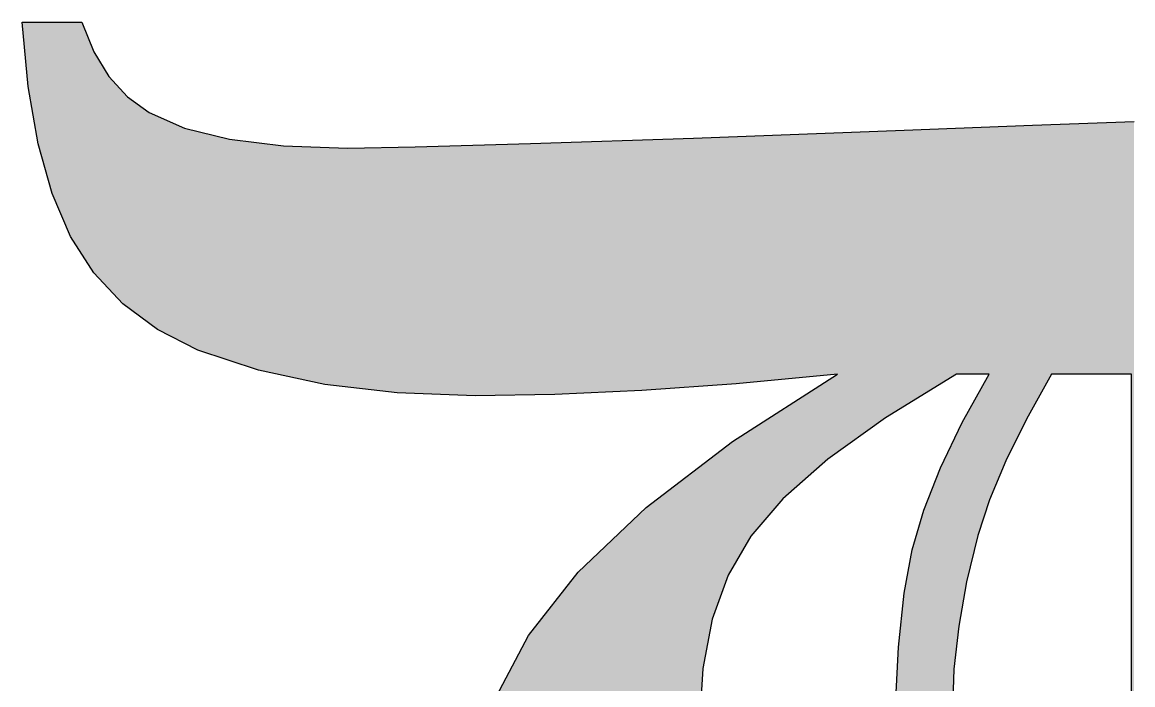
# Model space of a CAD drawing. Extents: x 71.7 to 141.5, y 142.1 to 180.9.
# Drawn here: x 71.73 to 80.27, y 175.5 to 180.59 of the extents above; entities that cross this region are included whole.
import ezdxf

# ---------------------------------------------------------------- set-up
doc = ezdxf.new("R2010")
doc.units = 0
doc.layers.add('SVG8', color=7, linetype='CONTINUOUS')

# ---------------------------------------------------------------- blocks, each defined once
blk = doc.blocks.new('*U2')
at = {"layer": 'SVG8', "color": 7}
for points in [[(71.7795, 180.0995), (71.7344, 180.5942), (71.7795, 180.5942)], [(71.7795, 180.0995), (71.7795, 180.5942), (71.8137, 179.9043)], [(71.8137, 179.9043), (71.7795, 180.5942), (71.8137, 180.5942)], [(71.8137, 179.9043), (71.8137, 180.5942), (71.8491, 179.7022)], [(71.8491, 179.7022), (71.8137, 180.5942), (71.8491, 180.5942)], [(71.8491, 179.7022), (71.8491, 180.5942), (71.8564, 179.6603)], [(71.8564, 179.6603), (71.8491, 180.5942), (71.8564, 180.5942)], [(71.8564, 179.6603), (71.8564, 180.5942), (71.8931, 179.5312)], [(71.8931, 179.5312), (71.8564, 180.5942), (71.8931, 180.5942)], [(71.8931, 179.5312), (71.8931, 180.5942), (71.9102, 179.4709)], [(71.9102, 179.4709), (71.8931, 180.5942), (71.9102, 180.5942)], [(71.9102, 179.4709), (71.9102, 180.5942), (71.9145, 179.4555)], [(71.9145, 179.4555), (71.9102, 180.5942), (71.9145, 180.5942)], [(71.9145, 179.4555), (71.9145, 180.5942), (71.9639, 179.2816)], [(71.9639, 179.2816), (71.9145, 180.5942), (71.9639, 180.5942)], [(71.9639, 179.2816), (71.9639, 180.5942), (71.9652, 179.2768)], [(71.9652, 179.2768), (71.9639, 180.5942), (71.9652, 180.5942)], [(71.9652, 179.2768), (71.9652, 180.5942), (71.9724, 179.26)], [(71.9724, 179.26), (71.9652, 180.5942), (71.9724, 180.5942)], [(71.9724, 179.26), (71.9724, 180.5942), (71.9822, 179.2373)], [(71.9822, 179.2373), (71.9724, 180.5942), (71.9822, 180.5942)], [(71.9822, 179.2373), (71.9822, 180.5942), (72.0518, 179.0751)], [(72.0518, 179.0751), (71.9822, 180.5942), (72.0518, 180.5942)], [(72.0518, 179.0751), (72.0518, 180.5942), (72.0542, 179.0694)], [(72.0542, 179.0694), (72.0518, 180.5942), (72.0542, 180.5942)], [(72.0542, 179.0694), (72.0542, 180.5942), (72.0786, 179.0125)], [(72.0786, 179.0125), (72.0542, 180.5942), (72.0786, 180.5942)], [(72.0786, 179.0125), (72.0786, 180.5942), (72.106, 178.9487)], [(72.106, 178.9487), (72.0786, 180.5942), (72.106, 180.5942)], [(72.106, 178.9487), (72.106, 180.5942), (72.1224, 178.923)], [(72.1224, 178.923), (72.106, 180.5942), (72.1224, 180.5942)], [(72.1224, 178.923), (72.1224, 180.5942), (72.1262, 178.9169)], [(72.1262, 178.9169), (72.1224, 180.5942), (72.1262, 180.5942)], [(72.1262, 178.9169), (72.1262, 180.5942), (72.1934, 178.8116)], [(72.1934, 178.8116), (72.1262, 180.5942), (72.1934, 180.5942)], [(72.1934, 178.8116), (72.1934, 180.5942), (72.1982, 178.8039)], [(72.1982, 178.8039), (72.1934, 180.5942), (72.1982, 180.5821)], [(72.1982, 178.8039), (72.1982, 180.5821), (72.2328, 178.7498)], [(72.2328, 178.7498), (72.1982, 180.5821), (72.2328, 180.4961)], [(72.2328, 178.7498), (72.2328, 180.4961), (72.2843, 178.6689)], [(72.2843, 178.6689), (72.2328, 180.4961), (72.2843, 180.3677)], [(72.2843, 178.6689), (72.2843, 180.3677), (72.2843, 178.6689)], [(72.2843, 178.6689), (72.2843, 180.3677), (72.2843, 180.3676)], [(72.2843, 178.6689), (72.2843, 180.3676), (72.3578, 178.5899)], [(72.3578, 178.5899), (72.2843, 180.3676), (72.3578, 180.2473)], [(72.3578, 178.5899), (72.3578, 180.2473), (72.3942, 178.5508)], [(72.3942, 178.5508), (72.3578, 180.2473), (72.3942, 180.1877)], [(72.3942, 178.5508), (72.3942, 180.1877), (72.4009, 178.5436)], [(72.4009, 178.5436), (72.3942, 180.1877), (72.4009, 180.1767)], [(72.4009, 178.5436), (72.4009, 180.1767), (72.4668, 178.4727)], [(72.4668, 178.4727), (72.4009, 180.1767), (72.4668, 180.1046)], [(72.4668, 178.4727), (72.4668, 180.1046), (72.5067, 178.4299)], [(72.5067, 178.4299), (72.4668, 180.1046), (72.5067, 180.061)], [(72.5067, 178.4299), (72.5067, 180.061), (72.536, 178.4081)], [(72.536, 178.4081), (72.5067, 180.061), (72.536, 180.0289)], [(72.536, 178.4081), (72.536, 180.0289), (72.5388, 178.406)], [(72.5388, 178.406), (72.536, 180.0289), (72.5388, 180.0258)], [(72.5388, 178.406), (72.5388, 180.0258), (72.5431, 178.4027)], [(72.5431, 178.4027), (72.5388, 180.0258), (72.5431, 180.0211)], [(72.5431, 178.4027), (72.5431, 180.0211), (72.6108, 178.3524)], [(72.6108, 178.3524), (72.5431, 180.0211), (72.6108, 179.9726)], [(72.6108, 178.3524), (72.6108, 179.9726), (72.6206, 178.3451)], [(72.6206, 178.3451), (72.6108, 179.9726), (72.6206, 179.9656)], [(72.6206, 178.3451), (72.6206, 179.9656), (72.6409, 178.33)], [(72.6409, 178.33), (72.6206, 179.9656), (72.6409, 179.951)], [(72.6409, 178.33), (72.6409, 179.951), (72.6582, 178.3172)], [(72.6582, 178.3172), (72.6409, 179.951), (72.6582, 179.9387)], [(72.6582, 178.3172), (72.6582, 179.9387), (72.6829, 178.2989)], [(72.6829, 178.2989), (72.6582, 179.9387), (72.6829, 179.921)], [(72.6829, 178.2989), (72.6829, 179.921), (72.7109, 178.278)], [(72.7109, 178.278), (72.6829, 179.921), (72.7109, 179.9009)], [(72.7109, 178.278), (72.7109, 179.9009), (72.7549, 178.2453)], [(72.7549, 178.2453), (72.7109, 179.9009), (72.7549, 179.8815)], [(72.7549, 178.2453), (72.7549, 179.8815), (72.773, 178.2318)], [(72.773, 178.2318), (72.7549, 179.8815), (72.773, 179.8735)], [(72.773, 178.2318), (72.773, 179.8735), (72.7734, 178.2316)], [(72.7734, 178.2316), (72.773, 179.8735), (72.7734, 179.8733)], [(72.7734, 178.2316), (72.7734, 179.8733), (72.8933, 178.1709)], [(72.8933, 178.1709), (72.7734, 179.8733), (72.8933, 179.8204)], [(72.8933, 178.1709), (72.8933, 179.8204), (72.9112, 178.1619)], [(72.9112, 178.1619), (72.8933, 179.8204), (72.9112, 179.8125)], [(72.9112, 178.1619), (72.9112, 179.8125), (72.9819, 178.1261)], [(72.9819, 178.1261), (72.9112, 179.8125), (72.9819, 179.7813)], [(72.9819, 178.1261), (72.9819, 179.7813), (73.018, 178.1078)], [(73.018, 178.1078), (72.9819, 179.7813), (73.018, 179.7724)], [(73.018, 178.1078), (73.018, 179.7724), (73.0835, 178.0747)], [(73.0835, 178.0747), (73.018, 179.7724), (73.0835, 179.7561)], [(73.0835, 178.0747), (73.0835, 179.7561), (73.1475, 178.0536)], [(73.1475, 178.0536), (73.0835, 179.7561), (73.1475, 179.7402)], [(78.1873, 177.4242), (78, 179.7452), (78.1873, 179.7522)], [(78.2001, 177.4334), (78.1873, 179.7522), (78.2001, 179.7526)], [(78.1873, 177.4242), (78.1873, 179.7522), (78.2001, 177.4334)], [(78.2034, 177.4357), (78.2001, 179.7526), (78.2034, 179.7528)], [(78.2001, 177.4334), (78.2001, 179.7526), (78.2034, 177.4357)], [(78.3515, 177.5419), (78.2034, 179.7528), (78.3515, 179.7582)], [(78.2034, 177.4357), (78.2034, 179.7528), (78.3515, 177.5419)], [(78.3699, 177.5551), (78.3515, 179.7582), (78.3699, 179.7589)], [(78.3515, 177.5419), (78.3515, 179.7582), (78.3699, 177.5551)], [(78.4207, 177.5863), (78.3699, 179.7589), (78.4207, 179.7608)], [(78.3699, 177.5551), (78.3699, 179.7589), (78.4207, 177.5863)], [(78.4336, 177.5942), (78.4207, 179.7608), (78.4336, 179.7613)], [(78.4207, 177.5863), (78.4207, 179.7608), (78.4336, 177.5942)], [(78.4336, 177.5942), (78.4336, 179.7613), (78.4348, 177.595)], [(78.4348, 177.595), (78.4336, 179.7613), (78.4348, 179.7613)], [(78.4384, 177.5972), (78.4348, 179.7613), (78.4384, 179.7614)], [(78.4348, 177.595), (78.4348, 179.7613), (78.4384, 177.5972)], [(78.4423, 177.5996), (78.4384, 179.7614), (78.4423, 179.7616)], [(78.4384, 177.5972), (78.4384, 179.7614), (78.4423, 177.5996)], [(78.4423, 177.5996), (78.4423, 179.7616), (78.4424, 177.5996)], [(78.4424, 177.5996), (78.4423, 179.7616), (78.4424, 179.7616)], [(78.4445, 177.601), (78.4424, 179.7616), (78.4445, 179.7617)], [(78.4424, 177.5996), (78.4424, 179.7616), (78.4445, 177.601)], [(78.4531, 177.6063), (78.4445, 179.7617), (78.4531, 179.762)], [(78.4445, 177.601), (78.4445, 179.7617), (78.4531, 177.6063)], [(78.4617, 177.6115), (78.4531, 179.762), (78.4617, 179.7623)], [(78.4531, 177.6063), (78.4531, 179.762), (78.4617, 177.6115)], [(78.4678, 177.6153), (78.4617, 179.7623), (78.4678, 179.7625)], [(78.4617, 177.6115), (78.4617, 179.7623), (78.4678, 177.6153)], [(78.4684, 177.6157), (78.4678, 179.7625), (78.4684, 179.7626)], [(78.4678, 177.6153), (78.4678, 179.7625), (78.4684, 177.6157)], [(78.4715, 177.6175), (78.4684, 179.7626), (78.4715, 179.7627)], [(78.4684, 177.6157), (78.4684, 179.7626), (78.4715, 177.6175)], [(78.4715, 177.6175), (78.4715, 179.7627), (78.4727, 177.6183)], [(78.4727, 177.6183), (78.4715, 179.7627), (78.4727, 179.7627)], [(78.5117, 177.6423), (78.4727, 179.7627), (78.5117, 179.7642)], [(78.4727, 177.6183), (78.4727, 179.7627), (78.5117, 177.6423)], [(78.5117, 177.6423), (78.5117, 179.7642), (78.5121, 177.6425)], [(78.5121, 177.6425), (78.5117, 179.7642), (78.5121, 179.7642)], [(78.5732, 177.6801), (78.5121, 179.7642), (78.5732, 179.7666)], [(78.5121, 177.6425), (78.5121, 179.7642), (78.5732, 177.6801)], [(78.5923, 177.6918), (78.5732, 179.7666), (78.5923, 179.7673)], [(78.5732, 177.6801), (78.5732, 179.7666), (78.5923, 177.6918)], [(78.6611, 177.7341), (78.5923, 179.7673), (78.6611, 179.77)], [(78.5923, 177.6918), (78.5923, 179.7673), (78.6611, 177.7341)], [(78.6611, 177.7341), (78.6611, 179.77), (78.6628, 177.7351)], [(78.6628, 177.7351), (78.6611, 179.77), (78.6628, 179.77)], [(78.7535, 177.7908), (78.6628, 179.77), (78.7535, 179.7736)], [(78.6628, 177.7351), (78.6628, 179.77), (78.7535, 177.7908)], [(78.7878, 177.8119), (78.7535, 179.7736), (78.7878, 179.7749)], [(78.7535, 177.7908), (78.7535, 179.7736), (78.7878, 177.8119)], [(78.7914, 177.8141), (78.7878, 179.7749), (78.7914, 179.7751)], [(78.7878, 177.8119), (78.7878, 179.7749), (78.7914, 177.8141)], [(78.8687, 177.8616), (78.7914, 179.7751), (78.8687, 179.7781)], [(78.7914, 177.8141), (78.7914, 179.7751), (78.8687, 177.8616)], [(78.8828, 177.8703), (78.8687, 179.7781), (78.8828, 179.7786)], [(78.8687, 177.8616), (78.8687, 179.7781), (78.8828, 177.8703)], [(78.895, 177.8777), (78.8828, 179.7786), (78.895, 179.7791)], [(78.8828, 177.8703), (78.8828, 179.7786), (78.895, 177.8777)], [(78.9023, 177.8823), (78.895, 179.7791), (78.9023, 179.7794)], [(78.895, 177.8777), (78.895, 179.7791), (78.9023, 177.8823)], [(78.9136, 177.8892), (78.9023, 179.7794), (78.9136, 179.7798)], [(78.9023, 177.8823), (78.9023, 179.7794), (78.9136, 177.8892)], [(78.9219, 177.8892), (78.9136, 179.7798), (78.9219, 179.7802)], [(78.9136, 177.8892), (78.9136, 179.7798), (78.9219, 177.8892)], [(78.9316, 177.8892), (78.9219, 179.7802), (78.9316, 179.7805)], [(78.9219, 177.8892), (78.9219, 179.7802), (78.9316, 177.8892)], [(78.9379, 177.8892), (78.9316, 179.7805), (78.9379, 179.7808)], [(78.9316, 177.8892), (78.9316, 179.7805), (78.9379, 177.8892)], [(78.9414, 177.8892), (78.9379, 179.7808), (78.9414, 179.7809)], [(78.9379, 177.8892), (78.9379, 179.7808), (78.9414, 177.8892)], [(78.9592, 177.8892), (78.9414, 179.7809), (78.9592, 179.7816)], [(78.9414, 177.8892), (78.9414, 179.7809), (78.9592, 177.8892)], [(78.9609, 177.8892), (78.9592, 179.7816), (78.9609, 179.7817)], [(78.9592, 177.8892), (78.9592, 179.7816), (78.9609, 177.8892)], [(78.9767, 177.8892), (78.9609, 179.7817), (78.9767, 179.7823)], [(78.9609, 177.8892), (78.9609, 179.7817), (78.9767, 177.8892)], [(78.9926, 177.8892), (78.9767, 179.7823), (78.9926, 179.7829)], [(78.9767, 177.8892), (78.9767, 179.7823), (78.9926, 177.8892)], [(79.0398, 177.8892), (78.9926, 179.7829), (79.0398, 179.7847)], [(78.9926, 177.8892), (78.9926, 179.7829), (79.0398, 177.8892)], [(79.0781, 177.8892), (79.0398, 179.7847), (79.0781, 179.7862)], [(79.0398, 177.8892), (79.0398, 179.7847), (79.0781, 177.8892)], [(79.1029, 177.8892), (79.0781, 179.7862), (79.1029, 179.7872)], [(79.0781, 177.8892), (79.0781, 179.7862), (79.1029, 177.8892)], [(79.166, 177.8892), (79.1029, 179.7872), (79.166, 179.7897)], [(79.1029, 177.8892), (79.1029, 179.7872), (79.166, 177.8892)], [(79.1685, 176.9249), (79.166, 179.7897), (79.1685, 179.7898)], [(79.166, 176.9174), (79.166, 179.7897), (79.1685, 176.9249)], [(79.2884, 177.2122), (79.1685, 179.7898), (79.2884, 179.7944)], [(79.1685, 176.9249), (79.1685, 179.7898), (79.2884, 177.2122)], [(79.293, 177.2232), (79.2884, 179.7944), (79.293, 179.7946)], [(79.2884, 177.2122), (79.2884, 179.7944), (79.293, 177.2232)], [(79.4517, 177.5447), (79.293, 179.7946), (79.4517, 179.8008)], [(79.293, 177.2232), (79.293, 179.7946), (79.4517, 177.5447)], [(79.498, 177.6273), (79.4517, 179.8008), (79.498, 179.8026)], [(79.4517, 177.5447), (79.4517, 179.8008), (79.498, 177.6273)], [(79.6445, 177.8892), (79.498, 179.8026), (79.6445, 179.8078)], [(79.498, 177.6273), (79.498, 179.8026), (79.6445, 177.8892)], [(79.7051, 177.8892), (79.6445, 179.8078), (79.7051, 179.8099)], [(79.6445, 177.8892), (79.6445, 179.8078), (79.7051, 177.8892)], [(79.7983, 177.8892), (79.7051, 179.8099), (79.7983, 179.8132)], [(79.7051, 177.8892), (79.7051, 179.8099), (79.7983, 177.8892)], [(79.8438, 177.8892), (79.7983, 179.8132), (79.8438, 179.8148)], [(79.7983, 177.8892), (79.7983, 179.8132), (79.8438, 177.8892)], [(79.893, 177.8892), (79.8438, 179.8148), (79.893, 179.8165)], [(79.8438, 177.8892), (79.8438, 179.8148), (79.893, 177.8892)], [(79.9521, 177.8892), (79.893, 179.8165), (79.9521, 179.8186)], [(79.893, 177.8892), (79.893, 179.8165), (79.9521, 177.8892)], [(79.9824, 177.8892), (79.9521, 179.8186), (79.9824, 179.8196)], [(79.9521, 177.8892), (79.9521, 179.8186), (79.9824, 177.8892)], [(80.106, 177.8892), (79.9824, 179.8196), (80.106, 179.824)], [(79.9824, 177.8892), (79.9824, 179.8196), (80.106, 177.8892)], [(80.1211, 177.8892), (80.106, 179.824), (80.1211, 179.8245)], [(80.106, 177.8892), (80.106, 179.824), (80.1211, 177.8892)], [(80.2598, 177.8892), (80.1211, 179.8245), (80.2598, 179.8294)], [(80.1211, 177.8892), (80.1211, 179.8245), (80.2598, 177.8892)], [(80.2793, 166.8596), (80.2598, 179.8294), (80.2793, 179.8301)], [(80.2598, 166.862), (80.2598, 179.8294), (80.2793, 166.8596)], [(73.1475, 178.0536), (73.1475, 179.7402), (73.2292, 178.0267)], [(73.2292, 178.0267), (73.1475, 179.7402), (73.2292, 179.7199)], [(73.2292, 178.0267), (73.2292, 179.7199), (73.2358, 178.0245)], [(73.2358, 178.0245), (73.2292, 179.7199), (73.2358, 179.7183)], [(73.2358, 178.0245), (73.2358, 179.7183), (73.3262, 177.9947)], [(73.3262, 177.9947), (73.2358, 179.7183), (73.3262, 179.6959)], [(73.3262, 177.9947), (73.3262, 179.6959), (73.4012, 177.97)], [(73.4012, 177.97), (73.3262, 179.6959), (73.4012, 179.6866)], [(73.4012, 177.97), (73.4012, 179.6866), (73.4389, 177.9576)], [(73.4389, 177.9576), (73.4012, 179.6866), (73.4389, 179.682)], [(73.4389, 177.9576), (73.4389, 179.682), (73.5157, 177.9322)], [(73.5157, 177.9322), (73.4389, 179.682), (73.5157, 179.6726)], [(73.5157, 177.9322), (73.5157, 179.6726), (73.5501, 177.9209)], [(73.5501, 177.9209), (73.5157, 179.6726), (73.5501, 179.6683)], [(73.5501, 177.9209), (73.5501, 179.6683), (73.5748, 177.9156)], [(73.5748, 177.9156), (73.5501, 179.6683), (73.5748, 179.6653)], [(73.5748, 177.9156), (73.5748, 179.6653), (73.6316, 177.9034)], [(73.6316, 177.9034), (73.5748, 179.6653), (73.6316, 179.6583)], [(75.8282, 177.7335), (75.6738, 179.6627), (75.8282, 179.668)], [(75.9883, 177.7409), (75.8282, 179.668), (75.9883, 179.6734)], [(75.8282, 177.7335), (75.8282, 179.668), (75.9883, 177.7409)], [(76.0058, 177.7418), (75.9883, 179.6734), (76.0058, 179.674)], [(75.9883, 177.7409), (75.9883, 179.6734), (76.0058, 177.7418)], [(76.1865, 177.7502), (76.0058, 179.674), (76.1865, 179.6802)], [(76.0058, 177.7418), (76.0058, 179.674), (76.1865, 177.7502)], [(76.3767, 177.759), (76.1865, 179.6802), (76.3767, 179.6867)], [(76.1865, 177.7502), (76.1865, 179.6802), (76.3767, 177.759)], [(76.4971, 177.7646), (76.3767, 179.6867), (76.4971, 179.6908)], [(76.3767, 177.759), (76.3767, 179.6867), (76.4971, 177.7646)], [(76.5285, 177.7668), (76.4971, 179.6908), (76.5285, 179.6918)], [(76.4971, 177.7646), (76.4971, 179.6908), (76.5285, 177.7668)], [(76.55, 177.7684), (76.5285, 179.6918), (76.55, 179.6926)], [(76.5285, 177.7668), (76.5285, 179.6918), (76.55, 177.7684)], [(76.6818, 177.7778), (76.55, 179.6926), (76.6818, 179.6971)], [(76.55, 177.7684), (76.55, 179.6926), (76.6818, 177.7778)], [(76.8097, 177.787), (76.6818, 179.6971), (76.8097, 179.7014)], [(76.6818, 177.7778), (76.6818, 179.6971), (76.8097, 177.787)], [(76.8931, 177.793), (76.8097, 179.7014), (76.8931, 179.7043)], [(76.8097, 177.787), (76.8097, 179.7014), (76.8931, 177.793)], [(76.9395, 177.7963), (76.8931, 179.7043), (76.9395, 179.706)], [(76.8931, 177.793), (76.8931, 179.7043), (76.9395, 177.7963)], [(76.959, 177.7977), (76.9395, 179.706), (76.959, 179.7067)], [(76.9395, 177.7963), (76.9395, 179.706), (76.959, 177.7977)], [(76.9641, 177.798), (76.959, 179.7067), (76.9641, 179.7069)], [(76.959, 177.7977), (76.959, 179.7067), (76.9641, 177.798)], [(76.9656, 177.7982), (76.9641, 179.7069), (76.9656, 179.707)], [(76.9641, 177.798), (76.9641, 179.7069), (76.9656, 177.7982)], [(76.9785, 177.7991), (76.9656, 179.707), (76.9785, 179.7074)], [(76.9656, 177.7982), (76.9656, 179.707), (76.9785, 177.7991)], [(76.998, 177.8005), (76.9785, 179.7074), (76.998, 179.7082)], [(76.9785, 177.7991), (76.9785, 179.7074), (76.998, 177.8005)], [(77.0176, 177.8019), (76.998, 179.7082), (77.0176, 179.7089)], [(76.998, 177.8005), (76.998, 179.7082), (77.0176, 177.8019)], [(77.038, 177.8033), (77.0176, 179.7089), (77.038, 179.7096)], [(77.0176, 177.8019), (77.0176, 179.7089), (77.038, 177.8033)], [(77.1089, 177.8084), (77.038, 179.7096), (77.1089, 179.7123)], [(77.038, 177.8033), (77.038, 179.7096), (77.1089, 177.8084)], [(77.1611, 177.8122), (77.1089, 179.7123), (77.1611, 179.7142)], [(77.1089, 177.8084), (77.1089, 179.7123), (77.1611, 177.8122)], [(77.1932, 177.8145), (77.1611, 179.7142), (77.1932, 179.7154)], [(77.1611, 177.8122), (77.1611, 179.7142), (77.1932, 177.8145)], [(77.2211, 177.8165), (77.1932, 179.7154), (77.2211, 179.7164)], [(77.1932, 177.8145), (77.1932, 179.7154), (77.2211, 177.8165)], [(77.2463, 177.8188), (77.2211, 179.7164), (77.2463, 179.7173)], [(77.2211, 177.8165), (77.2211, 179.7164), (77.2463, 177.8188)], [(77.3335, 177.827), (77.2463, 179.7173), (77.3335, 179.7206)], [(77.2463, 177.8188), (77.2463, 179.7173), (77.3335, 177.827)], [(77.5352, 177.8458), (77.3335, 179.7206), (77.5352, 179.728)], [(77.3335, 177.827), (77.3335, 179.7206), (77.5352, 177.8458)], [(77.5798, 177.8499), (77.5352, 179.728), (77.5798, 179.7297)], [(77.5352, 177.8458), (77.5352, 179.728), (77.5798, 177.8499)], [(77.6818, 177.8595), (77.5798, 179.7297), (77.6818, 179.7335)], [(77.5798, 177.8499), (77.5798, 179.7297), (77.6818, 177.8595)], [(77.8704, 177.8771), (77.6818, 179.7335), (77.8704, 179.7404)], [(77.6818, 177.8595), (77.6818, 179.7335), (77.8704, 177.8771)], [(77.8921, 177.8791), (77.8704, 179.7404), (77.8921, 179.7412)], [(77.8704, 177.8771), (77.8704, 179.7404), (77.8921, 177.8791)], [(77.9252, 177.8822), (77.8921, 179.7412), (77.9252, 179.7425)], [(77.8921, 177.8791), (77.8921, 179.7412), (77.9252, 177.8822)], [(77.9883, 177.8881), (77.9252, 179.7425), (77.9883, 179.7448)], [(77.9252, 177.8822), (77.9252, 179.7425), (77.9883, 177.8881)], [(78, 177.8892), (77.9883, 179.7448), (78, 179.7452)], [(77.9883, 177.8881), (77.9883, 179.7448), (78, 177.8892)], [(78, 177.2898), (78, 179.7452), (78.1873, 177.4242)], [(73.6316, 177.9034), (73.6316, 179.6583), (73.644, 177.9007)], [(73.644, 177.9007), (73.6316, 179.6583), (73.644, 179.6568)], [(73.644, 177.9007), (73.644, 179.6568), (73.6947, 177.8898)], [(73.6947, 177.8898), (73.644, 179.6568), (73.6947, 179.6506)], [(73.6947, 177.8898), (73.6947, 179.6506), (73.7437, 177.8793)], [(73.7437, 177.8793), (73.6947, 179.6506), (73.7437, 179.6446)], [(73.7437, 177.8793), (73.7437, 179.6446), (73.8759, 177.8508)], [(73.8759, 177.8508), (73.7437, 179.6446), (73.8759, 179.6399)], [(73.8759, 177.8508), (73.8759, 179.6399), (73.9478, 177.8354)], [(73.9478, 177.8354), (73.8759, 179.6399), (73.9478, 179.6374)], [(73.9478, 177.8354), (73.9478, 179.6374), (74.0176, 177.8203)], [(74.0176, 177.8203), (73.9478, 179.6374), (74.0176, 179.635)], [(74.0176, 177.8203), (74.0176, 179.635), (74.0609, 177.811)], [(74.0609, 177.811), (74.0176, 179.635), (74.0609, 179.6335)], [(74.0609, 177.811), (74.0609, 179.6335), (74.0632, 177.8108)], [(74.0632, 177.8108), (74.0609, 179.6335), (74.0632, 179.6334)], [(74.0632, 177.8108), (74.0632, 179.6334), (74.0967, 177.8068)], [(74.0967, 177.8068), (74.0632, 179.6334), (74.0967, 179.6322)], [(74.0967, 177.8068), (74.0967, 179.6322), (74.1841, 177.7964)], [(74.1841, 177.7964), (74.0967, 179.6322), (74.1841, 179.6292)], [(74.1841, 177.7964), (74.1841, 179.6292), (74.2344, 177.7904)], [(74.2344, 177.7904), (74.1841, 179.6292), (74.2344, 179.6274)], [(74.2406, 177.7897), (74.2344, 179.6274), (74.2406, 179.6275)], [(74.2344, 177.7904), (74.2344, 179.6274), (74.2406, 177.7897)], [(74.2557, 177.7879), (74.2406, 179.6275), (74.2557, 179.6278)], [(74.2406, 177.7897), (74.2406, 179.6275), (74.2557, 177.7879)], [(74.2851, 177.7844), (74.2557, 179.6278), (74.2851, 179.6283)], [(74.2557, 177.7879), (74.2557, 179.6278), (74.2851, 177.7844)], [(74.3104, 177.7814), (74.2851, 179.6283), (74.3104, 179.6287)], [(74.2851, 177.7844), (74.2851, 179.6283), (74.3104, 177.7814)], [(74.3499, 177.7767), (74.3104, 179.6287), (74.3499, 179.6293)], [(74.3104, 177.7814), (74.3104, 179.6287), (74.3499, 177.7767)], [(74.3999, 177.7707), (74.3499, 179.6293), (74.3999, 179.6302)], [(74.3499, 177.7767), (74.3499, 179.6293), (74.3999, 177.7707)], [(74.4197, 177.7684), (74.3999, 179.6302), (74.4197, 179.6305)], [(74.3999, 177.7707), (74.3999, 179.6302), (74.4197, 177.7684)], [(74.4424, 177.7657), (74.4197, 179.6305), (74.4424, 179.6309)], [(74.4197, 177.7684), (74.4197, 179.6305), (74.4424, 177.7657)], [(74.4955, 177.7594), (74.4424, 179.6309), (74.4955, 179.6317)], [(74.4424, 177.7657), (74.4424, 179.6309), (74.4955, 177.7594)], [(74.5004, 177.7588), (74.4955, 179.6317), (74.5004, 179.6318)], [(74.4955, 177.7594), (74.4955, 179.6317), (74.5004, 177.7588)], [(74.5273, 177.7556), (74.5004, 179.6318), (74.5273, 179.6322)], [(74.5004, 177.7588), (74.5004, 179.6318), (74.5273, 177.7556)], [(74.5799, 177.7494), (74.5273, 179.6322), (74.5799, 179.6331)], [(74.5273, 177.7556), (74.5273, 179.6322), (74.5799, 177.7494)], [(74.6156, 177.7451), (74.5799, 179.6331), (74.6156, 179.6337)], [(74.5799, 177.7494), (74.5799, 179.6331), (74.6156, 177.7451)], [(74.7229, 177.7412), (74.6156, 179.6337), (74.7229, 179.6354)], [(74.6156, 177.7451), (74.6156, 179.6337), (74.7229, 177.7412)], [(74.7544, 177.74), (74.7229, 179.6354), (74.7544, 179.636)], [(74.7229, 177.7412), (74.7229, 179.6354), (74.7544, 177.74)], [(74.7741, 177.7393), (74.7544, 179.636), (74.7741, 179.6365)], [(74.7544, 177.74), (74.7544, 179.636), (74.7741, 177.7393)], [(74.8714, 177.7357), (74.7741, 179.6365), (74.8714, 179.6393)], [(74.7741, 177.7393), (74.7741, 179.6365), (74.8714, 177.7357)], [(74.9751, 177.7319), (74.8714, 179.6393), (74.9751, 179.6423)], [(74.8714, 177.7357), (74.8714, 179.6393), (74.9751, 177.7319)], [(75.0059, 177.7308), (74.9751, 179.6423), (75.0059, 179.6432)], [(74.9751, 177.7319), (74.9751, 179.6423), (75.0059, 177.7308)], [(75.0071, 177.7308), (75.0059, 179.6432), (75.0071, 179.6433)], [(75.0059, 177.7308), (75.0059, 179.6432), (75.0071, 177.7308)], [(75.0107, 177.7306), (75.0071, 179.6433), (75.0107, 179.6434)], [(75.0071, 177.7308), (75.0071, 179.6433), (75.0107, 177.7306)], [(75.0168, 177.7304), (75.0107, 179.6434), (75.0168, 179.6435)], [(75.0107, 177.7306), (75.0107, 179.6434), (75.0168, 177.7304)], [(75.0254, 177.7301), (75.0168, 179.6435), (75.0254, 179.6438)], [(75.0168, 177.7304), (75.0168, 179.6435), (75.0254, 177.7301)], [(75.0446, 177.7294), (75.0254, 179.6438), (75.0446, 179.6443)], [(75.0254, 177.7301), (75.0254, 179.6438), (75.0446, 177.7294)], [(75.1607, 177.7251), (75.0446, 179.6443), (75.1607, 179.6477)], [(75.0446, 177.7294), (75.0446, 179.6443), (75.1607, 177.7251)], [(75.1996, 177.7237), (75.1607, 179.6477), (75.1996, 179.6488)], [(75.1607, 177.7251), (75.1607, 179.6477), (75.1996, 177.7237)], [(75.2144, 177.7231), (75.1996, 179.6488), (75.2144, 179.6492)], [(75.1996, 177.7237), (75.1996, 179.6488), (75.2144, 177.7231)], [(75.3542, 177.7255), (75.2144, 179.6492), (75.3542, 179.6533)], [(75.2144, 177.7231), (75.2144, 179.6492), (75.3542, 177.7255)], [(75.625, 177.7301), (75.3542, 179.6533), (75.625, 179.6611)], [(75.3542, 177.7255), (75.3542, 179.6533), (75.625, 177.7301)], [(75.625, 177.7301), (75.625, 179.6611), (75.6258, 177.7301)], [(75.6258, 177.7301), (75.625, 179.6611), (75.6258, 179.6611)], [(75.6406, 177.7303), (75.6258, 179.6611), (75.6406, 179.6616)], [(75.6258, 177.7301), (75.6258, 179.6611), (75.6406, 177.7303)], [(75.6738, 177.7309), (75.6406, 179.6616), (75.6738, 179.6627)], [(75.6406, 177.7303), (75.6406, 179.6616), (75.6738, 177.7309)], [(75.6738, 177.7309), (75.6738, 179.6627), (75.8282, 177.7335)], [(77.9883, 177.2814), (77.9252, 177.8412), (77.9883, 177.8816)], [(78, 177.2898), (77.9883, 177.8816), (78, 177.8892)], [(77.9883, 177.2814), (77.9883, 177.8816), (78, 177.2898)], [(79.166, 176.9174), (79.1029, 177.7762), (79.166, 177.8892)], [(77.8704, 177.188), (77.6818, 177.6851), (77.8704, 177.8061)], [(77.8921, 177.2071), (77.8704, 177.8061), (77.8921, 177.82)], [(77.8704, 177.188), (77.8704, 177.8061), (77.8921, 177.2071)], [(77.9252, 177.2362), (77.8921, 177.82), (77.9252, 177.8412)], [(77.8921, 177.2071), (77.8921, 177.82), (77.9252, 177.2362)], [(77.9252, 177.2362), (77.9252, 177.8412), (77.9883, 177.2814)], [(79.0781, 176.6499), (79.0398, 177.6632), (79.0781, 177.7319)], [(79.1029, 176.7253), (79.0781, 177.7319), (79.1029, 177.7762)], [(79.0781, 176.6499), (79.0781, 177.7319), (79.1029, 176.7253)], [(79.1029, 176.7253), (79.1029, 177.7762), (79.166, 176.9174)], [(77.5798, 176.9325), (77.5352, 177.5911), (77.5798, 177.6197)], [(77.6818, 177.0222), (77.5798, 177.6197), (77.6818, 177.6851)], [(77.5798, 176.9325), (77.5798, 177.6197), (77.6818, 177.0222)], [(77.6818, 177.0222), (77.6818, 177.6851), (77.8704, 177.188)], [(79.0398, 176.4908), (78.9926, 177.5788), (79.0398, 177.6632)], [(79.0398, 176.4908), (79.0398, 177.6632), (79.0781, 176.6499)], [(77.5352, 176.8803), (77.3335, 177.4617), (77.5352, 177.5911)], [(77.5352, 176.8803), (77.5352, 177.5911), (77.5798, 176.9325)], [(78.9767, 176.2055), (78.9609, 177.5221), (78.9767, 177.5503)], [(78.9926, 176.2949), (78.9767, 177.5503), (78.9926, 177.5788)], [(78.9767, 176.2055), (78.9767, 177.5503), (78.9926, 176.2949)], [(78.9926, 176.2949), (78.9926, 177.5788), (79.0398, 176.4908)], [(77.3335, 176.644), (77.2463, 177.4058), (77.3335, 177.4617)], [(77.3335, 176.644), (77.3335, 177.4617), (77.5352, 176.8803)], [(78.9316, 175.9522), (78.9219, 177.4416), (78.9316, 177.4617)], [(78.9379, 175.9876), (78.9316, 177.4617), (78.9379, 177.4747)], [(78.9316, 175.9522), (78.9316, 177.4617), (78.9379, 175.9876)], [(78.9414, 176.0074), (78.9379, 177.4747), (78.9414, 177.4821)], [(78.9379, 175.9876), (78.9379, 177.4747), (78.9414, 176.0074)], [(78.9592, 176.1074), (78.9414, 177.4821), (78.9592, 177.519)], [(78.9414, 176.0074), (78.9414, 177.4821), (78.9592, 176.1074)], [(78.9609, 176.1171), (78.9592, 177.519), (78.9609, 177.5221)], [(78.9592, 176.1074), (78.9592, 177.519), (78.9609, 176.1171)], [(78.9609, 176.1171), (78.9609, 177.5221), (78.9767, 176.2055)], [(77.1932, 176.4002), (77.1611, 177.3473), (77.1932, 177.3718)], [(77.2211, 176.4486), (77.1932, 177.3718), (77.2211, 177.3897)], [(77.1932, 176.4002), (77.1932, 177.3718), (77.2211, 176.4486)], [(77.2463, 176.4924), (77.2211, 177.3897), (77.2463, 177.4058)], [(77.2211, 176.4486), (77.2211, 177.3897), (77.2463, 176.4924)], [(77.2463, 176.4924), (77.2463, 177.4058), (77.3335, 176.644)], [(78.895, 175.6217), (78.8828, 177.3605), (78.895, 177.3858)], [(78.9023, 175.688), (78.895, 177.3858), (78.9023, 177.401)], [(78.895, 175.6217), (78.895, 177.3858), (78.9023, 175.688)], [(78.9136, 175.7895), (78.9023, 177.401), (78.9136, 177.4243)], [(78.9023, 175.688), (78.9023, 177.401), (78.9136, 175.7895)], [(78.9219, 175.8645), (78.9136, 177.4243), (78.9219, 177.4416)], [(78.9136, 175.7895), (78.9136, 177.4243), (78.9219, 175.8645)], [(78.9219, 175.8645), (78.9219, 177.4416), (78.9316, 175.9522)], [(77.1089, 176.2009), (77.038, 177.2534), (77.1089, 177.3075)], [(77.1611, 176.3443), (77.1089, 177.3075), (77.1611, 177.3473)], [(77.1089, 176.2009), (77.1089, 177.3075), (77.1611, 176.3443)], [(77.1611, 176.3443), (77.1611, 177.3473), (77.1932, 176.4002)], [(78.8687, 170.7097), (78.7914, 177.171), (78.8687, 177.3313)], [(78.8828, 170.7864), (78.8687, 177.3313), (78.8828, 177.3605)], [(78.8687, 170.7097), (78.8687, 177.3313), (78.8828, 170.7864)], [(78.8828, 175.3032), (78.8828, 177.3605), (78.895, 175.6217)], [(76.959, 175.5433), (76.9395, 177.1783), (76.959, 177.1932)], [(76.9641, 175.6292), (76.959, 177.1932), (76.9641, 177.197)], [(76.959, 175.5433), (76.959, 177.1932), (76.9641, 175.6292)], [(76.9656, 175.637), (76.9641, 177.197), (76.9656, 177.1982)], [(76.9641, 175.6292), (76.9641, 177.197), (76.9656, 175.637)], [(76.9785, 175.7029), (76.9656, 177.1982), (76.9785, 177.2081)], [(76.9656, 175.637), (76.9656, 177.1982), (76.9785, 175.7029)], [(76.998, 175.8025), (76.9785, 177.2081), (76.998, 177.2229)], [(76.9785, 175.7029), (76.9785, 177.2081), (76.998, 175.8025)], [(77.0176, 175.9021), (76.998, 177.2229), (77.0176, 177.2378)], [(76.998, 175.8025), (76.998, 177.2229), (77.0176, 175.9021)], [(77.038, 176.006), (77.0176, 177.2378), (77.038, 177.2534)], [(77.0176, 175.9021), (77.0176, 177.2378), (77.038, 176.006)], [(77.038, 176.006), (77.038, 177.2534), (77.1089, 176.2009)], [(76.8931, 170.775), (76.8097, 177.0793), (76.8931, 177.1429)], [(76.9395, 170.9652), (76.8931, 177.1429), (76.9395, 177.1783)], [(76.8931, 170.775), (76.8931, 177.1429), (76.9395, 170.9652)], [(76.9395, 175.2139), (76.9395, 177.1783), (76.959, 175.5433)], [(78.7878, 170.443), (78.7535, 177.0748), (78.7878, 177.1618)], [(78.7914, 170.4549), (78.7878, 177.1618), (78.7914, 177.171)], [(78.7878, 170.443), (78.7878, 177.1618), (78.7914, 170.4549)], [(78.7914, 170.4549), (78.7914, 177.171), (78.8687, 170.7097)], [(76.8097, 170.4332), (76.6818, 176.9818), (76.8097, 177.0793)], [(76.8097, 170.4332), (76.8097, 177.0793), (76.8931, 170.775)], [(78.7535, 170.3298), (78.6628, 176.845), (78.7535, 177.0748)], [(78.7535, 170.3298), (78.7535, 177.0748), (78.7878, 170.443)], [(76.6818, 170.1361), (76.55, 176.8812), (76.6818, 176.9818)], [(76.6818, 170.1361), (76.6818, 176.9818), (76.8097, 170.4332)], [(76.5285, 169.7965), (76.4971, 176.8351), (76.5285, 176.8649)], [(76.55, 169.83), (76.5285, 176.8649), (76.55, 176.8812)], [(76.5285, 169.7965), (76.5285, 176.8649), (76.55, 169.83)], [(76.55, 169.83), (76.55, 176.8812), (76.6818, 170.1361)], [(76.4971, 169.7475), (76.3767, 176.7206), (76.4971, 176.8351)], [(76.4971, 169.7475), (76.4971, 176.8351), (76.5285, 169.7965)], [(78.6611, 170.1101), (78.5923, 176.6057), (78.6611, 176.8394)], [(78.6628, 170.114), (78.6611, 176.8394), (78.6628, 176.845)], [(78.6611, 170.1101), (78.6611, 176.8394), (78.6628, 170.114)], [(78.6628, 170.114), (78.6628, 176.845), (78.7535, 170.3298)], [(76.3767, 169.5595), (76.1865, 176.5401), (76.3767, 176.7206)], [(76.3767, 169.5595), (76.3767, 176.7206), (76.4971, 169.7475)], [(78.5923, 169.9463), (78.5732, 176.541), (78.5923, 176.6057)], [(78.5923, 169.9463), (78.5923, 176.6057), (78.6611, 170.1101)], [(76.1865, 169.2627), (76.0058, 176.3684), (76.1865, 176.5401)], [(76.1865, 169.2627), (76.1865, 176.5401), (76.3767, 169.5595)], [(78.5732, 169.9126), (78.5121, 176.2068), (78.5732, 176.541)], [(78.5732, 169.9126), (78.5732, 176.541), (78.5923, 169.9463)], [(75.9883, 169.0471), (75.8282, 176.1417), (75.9883, 176.346)], [(76.0058, 169.0662), (75.9883, 176.346), (76.0058, 176.3684)], [(75.9883, 169.0471), (75.9883, 176.346), (76.0058, 169.0662)], [(76.0058, 169.0662), (76.0058, 176.3684), (76.1865, 169.2627)], [(78.5117, 169.8037), (78.4727, 175.8312), (78.5117, 176.2034)], [(78.5121, 169.8043), (78.5117, 176.2034), (78.5121, 176.2068)], [(78.5117, 169.8037), (78.5117, 176.2034), (78.5121, 169.8043)], [(78.5121, 169.8043), (78.5121, 176.2068), (78.5732, 169.9126)], [(75.8282, 168.8731), (75.6738, 175.9447), (75.8282, 176.1417)], [(75.8282, 168.8731), (75.8282, 176.1417), (75.9883, 169.0471)], [(75.6738, 168.7052), (75.6406, 175.9023), (75.6738, 175.9447)], [(75.6738, 168.7052), (75.6738, 175.9447), (75.8282, 168.8731)], [(75.625, 168.6523), (75.3542, 175.3657), (75.625, 175.8823)], [(75.6258, 168.653), (75.625, 175.8823), (75.6258, 175.8833)], [(75.625, 168.6523), (75.625, 175.8823), (75.6258, 168.653)], [(75.6406, 168.6691), (75.6258, 175.8833), (75.6406, 175.9023)], [(75.6258, 168.653), (75.6258, 175.8833), (75.6406, 168.6691)], [(75.6406, 168.6691), (75.6406, 175.9023), (75.6738, 168.7052)], [(78.4727, 171.9395), (78.4715, 175.8197), (78.4727, 175.8312)], [(78.4727, 169.7345), (78.4727, 175.8312), (78.5117, 169.8037)], [(78.4678, 172.5331), (78.4617, 175.6634), (78.4678, 175.7794)], [(78.4684, 172.4783), (78.4678, 175.7794), (78.4684, 175.791)], [(78.4678, 172.5331), (78.4678, 175.7794), (78.4684, 172.4783)], [(78.4715, 172.2076), (78.4684, 175.791), (78.4715, 175.8197)], [(78.4684, 172.4783), (78.4684, 175.791), (78.4715, 172.2076)], [(78.4715, 172.2076), (78.4715, 175.8197), (78.4727, 171.9395)], [(78.4617, 172.9159), (78.4531, 175.4995), (78.4617, 175.6634)], [(78.4617, 172.9159), (78.4617, 175.6634), (78.4678, 172.5331)]]:
    blk.add_solid(points, dxfattribs=at)
blk = doc.blocks.new('BLOCK_2')
at = {"layer": 'SVG8'}
for points in [[(71.7344, 180.5942), (71.8491, 180.5942), (71.9639, 180.5942), (72.0786, 180.5942), (72.1934, 180.5942), (72.2843, 180.3677), (72.4009, 180.1767), (72.5431, 180.0211), (72.7109, 179.9009), (72.9819, 179.7813), (73.3262, 179.6959), (73.7437, 179.6446), (74.2344, 179.6274), (74.7544, 179.636), (75.6406, 179.6616), (76.8931, 179.7043), (78.5117, 179.7642), (79.498, 179.8026), (80.2793, 179.8301)], [(78.4423, 175.2935), (78.4684, 175.791), (78.5121, 176.2068), (78.5732, 176.541), (78.6628, 176.845), (78.7914, 177.171), (78.9592, 177.519), (79.166, 177.8892), (79.1029, 177.8892), (79.0398, 177.8892), (78.9767, 177.8892), (78.9136, 177.8892), (78.3699, 177.5551), (77.9252, 177.2362), (77.5798, 176.9325), (77.3335, 176.644), (77.1611, 176.3443), (77.038, 176.006), (76.9641, 175.6292), (76.9395, 175.2139)], [(75.3542, 175.3657), (75.625, 175.8823), (76.0058, 176.3684), (76.5285, 176.8649), (77.1932, 177.3718), (78, 177.8892), (77.2211, 177.8165), (76.4971, 177.7646), (75.8282, 177.7335), (75.2144, 177.7231), (74.6156, 177.7451), (74.0609, 177.811), (73.5501, 177.9209), (73.0835, 178.0747), (72.773, 178.2318), (72.5067, 178.4299), (72.2843, 178.6689), (72.106, 178.9487), (71.9652, 179.2768), (71.8564, 179.6603), (71.7795, 180.0995), (71.7344, 180.5942), (71.7344, 180.5942)], [(79.6445, 177.8892), (79.4517, 177.5447), (79.293, 177.2232), (79.1685, 176.9249), (79.0781, 176.6499), (78.9926, 176.2949), (78.9316, 175.9522), (78.895, 175.6217), (78.8828, 175.3032)], [(80.2598, 173.3188), (80.2598, 175.604), (80.2598, 177.8892), (80.106, 177.8892), (79.9521, 177.8892), (79.7983, 177.8892), (79.6445, 177.8892), (79.6445, 177.8892)]]:
    blk.add_lwpolyline(points, dxfattribs=at)
at = {"layer": 'SVG8', "color": 7}
blk.add_blockref('*U2', (0, 0), dxfattribs=at)

msp = doc.modelspace()

# ---------------------------------------------------------------- block references
at = {"layer": 'SVG8'}
msp.add_blockref('BLOCK_2', (0, 0), dxfattribs=at)

doc.saveas('drawing.dxf')
